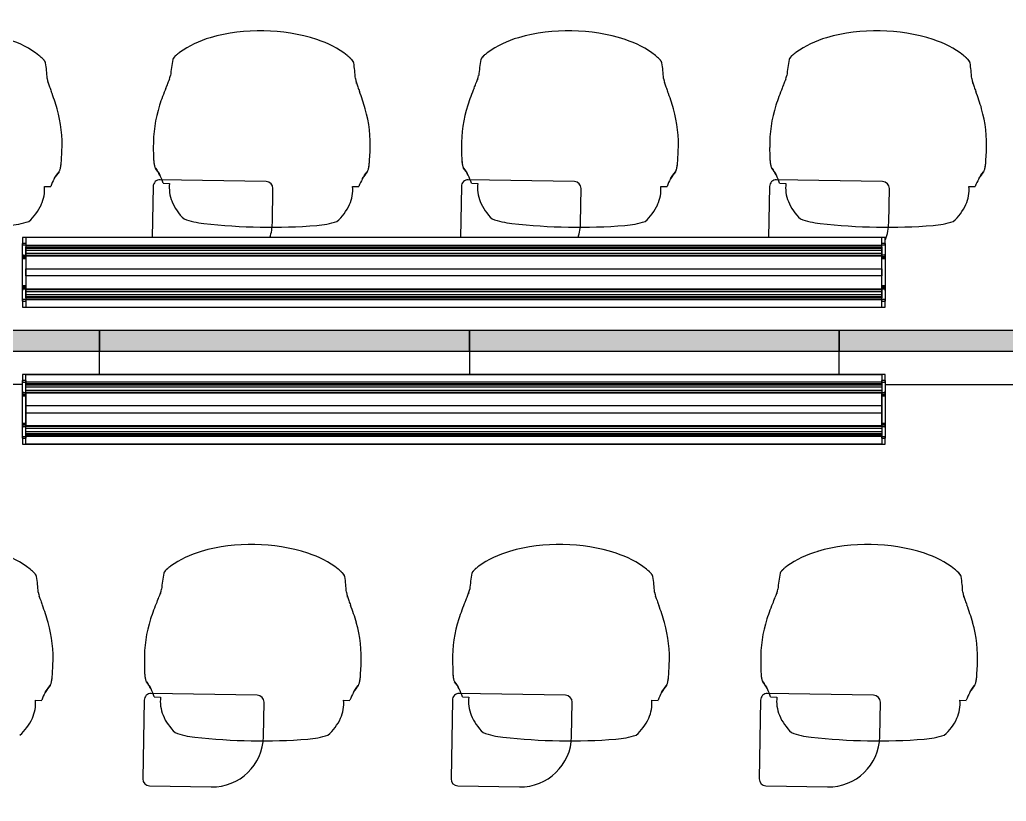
# Model space of a CAD drawing. Header units: inches. Extents: x 318758 to 339823, y 367287 to 384892.
# Drawn here: x 322170 to 325051, y 374316 to 376598 of the extents above; entities that cross this region are included whole.
import ezdxf

# ---------------------------------------------------------------- set-up
doc = ezdxf.new("R2010")
doc.units = ezdxf.units.IN
doc.header["$MEASUREMENT"] = 0
doc.layers.add('A-AREA-BNDY-CLASSROOMS', color=4, linetype='Continuous', lineweight=25)
doc.layers.add('freecads.com', color=7, linetype='Continuous')

msp = doc.modelspace()

# ---------------------------------------------------------------- hatches: boundary and pattern name
at = {"layer": 'freecads.com', "transparency": 33554687}
for points in [[(321319.8, 375630), (322403.2, 375630), (322403.2, 375690), (321319.8, 375690)], [(322403.1, 375630), (323483.1, 375630), (323483.1, 375690), (322403.1, 375690)], [(323483.2, 375630), (324563.2, 375630), (324563.2, 375690), (323483.2, 375690)], [(324563.1, 375630), (325646.5, 375630), (325646.5, 375690), (324563.1, 375690)]]:
    msp.add_hatch(color=256, dxfattribs=at).paths.add_polyline_path(points, flags=0)

# ---------------------------------------------------------------- linework, layer by layer
at = {"layer": 'A-AREA-BNDY-CLASSROOMS', "flags": 128}
for points in [[(319136.8, 379839.7), (327749.5, 379839.7), (327749.5, 375690), (319136.8, 375690)], [(319149.8, 375630.3), (327912.6, 375630.3), (327912.6, 367667.1), (319149.8, 367667.1)]]:
    msp.add_lwpolyline(points, close=True, dxfattribs=at)
at = {"layer": 'freecads.com'}
for p, q in [((322559.9, 376224.5), (322560.4, 376198.9)), ((323459.9, 376224.5), (323460.4, 376198.9)), ((324359.9, 376224.5), (324360.4, 376198.9)), ((322291.5, 376187.9), (322292.9, 376213.4)), ((323191.5, 376187.9), (323192.9, 376213.4)), ((324091.5, 376187.9), (324092.9, 376213.4)), ((324991.5, 376187.9), (324992.9, 376213.4)), ((322889.8, 376125.1), (322579.8, 376130.5)), ((323789.8, 376125.1), (323479.8, 376130.5)), ((324689.8, 376125.1), (324379.8, 376130.5)), ((322241.9, 376110.6), (322260.3, 376110.3)), ((322559.5, 376110.8), (322556.9, 375961.8)), ((322588.8, 376120.2), (322607.3, 376119.9)), ((322907.7, 376004.7), (322909.4, 376104.7)), ((323141.9, 376110.6), (323160.3, 376110.3)), ((323459.5, 376110.8), (323456.9, 375961.8)), ((323488.8, 376120.2), (323507.3, 376119.9)), ((323807.7, 376004.7), (323809.4, 376104.7)), ((324041.9, 376110.6), (324060.3, 376110.3)), ((324359.5, 376110.8), (324356.9, 375961.8)), ((324388.8, 376120.2), (324407.3, 376119.9)), ((324707.7, 376004.7), (324709.4, 376104.7)), ((324941.9, 376110.6), (324960.3, 376110.3)), ((324697.6, 375961.8), (322177.6, 375961.8)), ((322177.6, 375961.8), (322177.6, 375939.5)), ((324687.6, 375961.5), (322187.6, 375961.5)), ((322187.6, 375961.5), (322187.6, 375758.6)), ((324687.6, 375758.6), (324687.6, 375961.5)), ((324697.6, 375939.5), (324697.6, 375961.8)), ((322187.6, 375944.4), (322177.6, 375944.4)), ((322177.6, 375939.5), (322177.6, 375944.4)), ((322177.6, 375944.4), (322177.6, 375942.9)), ((322177.6, 375913.1), (322177.6, 375939.5)), ((322187.6, 375939.5), (322177.6, 375939.5)), ((322187.6, 375942.9), (322187.6, 375944.4)), ((322187.6, 375944.4), (322187.6, 375939.5)), ((322187.6, 375939.5), (322187.6, 375934.8)), ((322187.6, 375939.5), (324687.6, 375939.5)), ((322187.6, 375933), (322187.6, 375934.8)), ((322187.6, 375934.8), (324687.6, 375934.8)), ((322187.6, 375931.1), (322187.6, 375933)), ((322187.6, 375933), (324687.6, 375933)), ((322187.6, 375925.2), (322187.6, 375931.1)), ((322187.6, 375931.1), (324687.6, 375931.1)), ((324697.6, 375944.4), (324687.6, 375944.4)), ((324687.6, 375939.5), (324687.6, 375944.4)), ((324687.6, 375944.4), (324687.6, 375942.9)), ((324687.6, 375934.8), (324687.6, 375939.5)), ((324697.6, 375939.5), (324687.6, 375939.5)), ((324687.6, 375934.8), (324687.6, 375933)), ((324687.6, 375933), (324687.6, 375931.1)), ((324687.6, 375931.1), (324687.6, 375925.2)), ((324697.6, 375942.9), (324697.6, 375944.4)), ((324697.6, 375944.4), (324697.6, 375939.5)), ((324697.6, 375939.5), (324697.6, 375913.2)), ((322177.6, 375909.7), (322177.6, 375913.1)), ((322177.6, 375913.1), (322177.6, 375899.8)), ((322177.6, 375906.6), (322177.6, 375909.7)), ((322187.6, 375909.7), (322177.6, 375909.7)), ((322177.6, 375905.1), (322177.6, 375906.6)), ((322177.6, 375902), (322177.6, 375905.1)), ((322187.6, 375905.1), (322177.6, 375905.1)), ((322187.6, 375902), (322177.6, 375902)), ((322177.6, 375899.8), (322177.6, 375902)), ((322187.6, 375902), (322177.6, 375902)), ((322177.6, 375820.6), (322177.6, 375899.8)), ((322187.6, 375899.8), (322177.6, 375899.8)), ((322187.6, 375915.9), (322187.6, 375925.2)), ((322187.6, 375925.2), (324687.6, 375925.2)), ((322187.6, 375910), (322187.6, 375915.9)), ((322187.6, 375915.9), (324687.6, 375915.9)), ((322187.6, 375908.1), (322187.6, 375910)), ((322187.6, 375910), (324687.6, 375910)), ((322187.6, 375908.2), (322187.6, 375906.6)), ((322187.6, 375908.1), (324687.6, 375908.2)), ((322187.6, 375899.8), (322187.6, 375908.1)), ((322187.6, 375906.6), (322187.6, 375905.1)), ((322187.6, 375905.1), (322187.6, 375902)), ((322187.6, 375902), (322187.6, 375899.8)), ((322187.6, 375899.8), (322187.6, 375820.6)), ((324687.6, 375925.2), (324687.6, 375915.9)), ((324687.6, 375915.9), (324687.6, 375910)), ((324687.6, 375910), (324687.6, 375908.2)), ((324697.6, 375909.8), (324687.6, 375909.8)), ((324687.6, 375908.2), (324687.6, 375899.8)), ((324687.6, 375906.7), (324687.6, 375908.2)), ((324687.6, 375905.1), (324687.6, 375906.7)), ((324687.6, 375902), (324687.6, 375905.1)), ((324697.6, 375905.1), (324687.6, 375905.1)), ((324697.6, 375902), (324687.6, 375902)), ((324687.6, 375899.8), (324687.6, 375902)), ((324697.6, 375902), (324687.6, 375902)), ((324687.6, 375820.6), (324687.6, 375899.8)), ((324697.6, 375899.8), (324687.6, 375899.8)), ((324697.6, 375913.2), (324697.6, 375909.8)), ((324697.6, 375899.8), (324697.6, 375913.2)), ((324697.6, 375909.8), (324697.6, 375906.7)), ((324697.6, 375906.7), (324697.6, 375905.1)), ((324697.6, 375905.1), (324697.6, 375902)), ((324697.6, 375902), (324697.6, 375899.8)), ((324697.6, 375899.8), (324697.6, 375820.6)), ((322187.6, 375850.1), (322187.6, 375870.1)), ((322187.6, 375870.1), (324687.6, 375870.1)), ((324687.6, 375870.1), (324687.6, 375850.1)), ((324687.6, 375850.1), (322187.6, 375850.1)), ((322177.6, 375818.4), (322177.6, 375820.6)), ((322187.6, 375820.6), (322177.6, 375820.6)), ((322177.6, 375820.6), (322177.6, 375807.2)), ((322177.6, 375818.4), (322187.6, 375818.4)), ((322177.6, 375818.1), (322177.6, 375818.4)), ((322187.6, 375818.4), (322177.6, 375818.4)), ((322177.6, 375815.3), (322177.6, 375818.1)), ((322177.6, 375813.7), (322177.6, 375815.3)), ((322187.6, 375815.3), (322177.6, 375815.3)), ((322177.6, 375810.6), (322177.6, 375813.7)), ((322177.6, 375807.2), (322177.6, 375810.6)), ((322187.6, 375810.6), (322177.6, 375810.6)), ((322187.6, 375820.6), (322187.6, 375818.4)), ((322187.6, 375812.2), (322187.6, 375820.6)), ((322187.6, 375818.4), (322187.6, 375818.1)), ((322187.6, 375818.1), (322187.6, 375815.3)), ((322187.6, 375815.3), (322187.6, 375813.7)), ((322187.6, 375813.7), (322187.6, 375812.2)), ((322187.6, 375810.3), (322187.6, 375812.2)), ((322187.6, 375812.2), (324687.6, 375812.2)), ((322187.6, 375810.3), (324687.6, 375810.4)), ((322187.6, 375804.5), (322187.6, 375810.3)), ((324687.6, 375820.6), (324687.6, 375812.2)), ((324687.6, 375818.4), (324687.6, 375820.6)), ((324697.6, 375820.6), (324687.6, 375820.6)), ((324687.6, 375818.4), (324697.6, 375818.4)), ((324687.6, 375818.1), (324687.6, 375818.4)), ((324697.6, 375818.4), (324687.6, 375818.4)), ((324687.6, 375815.3), (324687.6, 375818.1)), ((324687.6, 375813.8), (324687.6, 375815.3)), ((324697.6, 375815.3), (324687.6, 375815.3)), ((324687.6, 375812.2), (324687.6, 375813.8)), ((324687.6, 375812.2), (324687.6, 375810.4)), ((324697.6, 375810.7), (324687.6, 375810.7)), ((324687.6, 375810.4), (324687.6, 375804.5)), ((324697.6, 375820.6), (324697.6, 375818.4)), ((324697.6, 375807.2), (324697.6, 375820.6)), ((324697.6, 375818.4), (324697.6, 375818.1)), ((324697.6, 375818.1), (324697.6, 375815.3)), ((324697.6, 375815.3), (324697.6, 375813.8)), ((324697.6, 375813.8), (324697.6, 375810.7)), ((324697.6, 375810.7), (324697.6, 375807.2)), ((322177.6, 375780.6), (322177.6, 375807.2)), ((322187.6, 375795.2), (322187.6, 375804.5)), ((322187.6, 375804.5), (324687.6, 375804.5)), ((322187.6, 375789.3), (322187.6, 375795.2)), ((322187.6, 375795.2), (324687.6, 375795.2)), ((322187.6, 375787.4), (322187.6, 375789.3)), ((322187.6, 375789.3), (324687.6, 375789.3)), ((322187.6, 375785.6), (322187.6, 375787.4)), ((322187.6, 375787.4), (324687.6, 375787.4)), ((322187.6, 375785.6), (322187.6, 375780.6)), ((322187.6, 375785.6), (324687.6, 375785.6)), ((324687.6, 375804.5), (324687.6, 375795.2)), ((324687.6, 375795.2), (324687.6, 375789.3)), ((324687.6, 375789.3), (324687.6, 375787.4)), ((324687.6, 375787.4), (324687.6, 375785.6)), ((324687.6, 375780.6), (324687.6, 375785.6)), ((324697.6, 375807.2), (324697.6, 375780.6)), ((322177.6, 375776), (322177.6, 375780.6)), ((322187.6, 375780.6), (322177.6, 375780.6)), ((322177.6, 375780.6), (322177.6, 375758.6)), ((322177.6, 375777.5), (322177.6, 375776)), ((322177.6, 375776), (322187.6, 375776)), ((322177.6, 375758.6), (324697.6, 375758.6)), ((322187.6, 375780.9), (324687.6, 375780.9)), ((322187.6, 375780.6), (322187.6, 375776)), ((322187.6, 375776), (322187.6, 375777.5)), ((322187.6, 375758.6), (324687.6, 375758.6)), ((324687.6, 375776), (324687.6, 375780.6)), ((324697.6, 375780.6), (324687.6, 375780.6)), ((324687.6, 375777.5), (324687.6, 375776)), ((324687.6, 375776), (324697.6, 375776)), ((324697.6, 375780.6), (324697.6, 375776)), ((324697.6, 375758.6), (324697.6, 375780.6)), ((324697.6, 375776), (324697.6, 375777.5)), ((322403.2, 375690), (321319.8, 375690)), ((323483.1, 375690), (322403.1, 375690)), ((322403.1, 375690), (322403.1, 375630)), ((322403.2, 375630), (322403.2, 375690)), ((323483.1, 375630), (323483.1, 375690)), ((324563.2, 375690), (323483.2, 375690)), ((323483.2, 375690), (323483.2, 375630)), ((325646.5, 375690), (324563.1, 375690)), ((324563.1, 375690), (324563.1, 375630)), ((324563.2, 375630), (324563.2, 375690)), ((321319.8, 375630), (322403.2, 375630)), ((322403.1, 375630), (323483.1, 375630)), ((322403.2, 375561.4), (322403.2, 375630)), ((323483.2, 375630), (324563.2, 375630)), ((323483.2, 375630), (323483.2, 375561.4)), ((324563.1, 375630), (325646.5, 375630)), ((324563.2, 375561.4), (324563.2, 375630)), ((324697.6, 375561.4), (322177.6, 375561.4)), ((322177.6, 375561.4), (322177.6, 375539.4)), ((322187.6, 375358.5), (322187.6, 375561.4)), ((322187.6, 375561.4), (324687.6, 375561.4)), ((324687.6, 375561.4), (324687.6, 375358.5)), ((324697.6, 375539.4), (324697.6, 375561.4)), ((320229.8, 375533.1), (322177.6, 375533.6)), ((322187.6, 375544.1), (322177.6, 375544.1)), ((322177.6, 375544.1), (322177.6, 375542.5)), ((322177.6, 375539.4), (322177.6, 375544.1)), ((322177.6, 375512.8), (322177.6, 375539.4)), ((322177.6, 375539.4), (322187.6, 375539.4)), ((322187.6, 375544.1), (322187.6, 375539.4)), ((322187.6, 375542.5), (322187.6, 375544.1)), ((322187.6, 375539.4), (322187.6, 375534.5)), ((324687.6, 375539.1), (322187.6, 375539.1)), ((322187.6, 375532.7), (322187.6, 375534.5)), ((324687.6, 375534.5), (322187.6, 375534.5)), ((322187.6, 375530.8), (322187.6, 375532.7)), ((324687.6, 375532.7), (322187.6, 375532.7)), ((322187.6, 375524.9), (322187.6, 375530.8)), ((324687.6, 375530.8), (322187.6, 375530.8)), ((322187.6, 375515.6), (322187.6, 375524.9)), ((324687.6, 375524.9), (322187.6, 375524.9)), ((324697.6, 375544.1), (324687.6, 375544.1)), ((324687.6, 375544.1), (324687.6, 375542.5)), ((324687.6, 375539.4), (324687.6, 375544.1)), ((324687.6, 375534.5), (324687.6, 375539.4)), ((324687.6, 375539.4), (324697.6, 375539.4)), ((324687.6, 375534.5), (324687.6, 375532.7)), ((324687.6, 375532.7), (324687.6, 375530.8)), ((324687.6, 375530.8), (324687.6, 375524.9)), ((324687.6, 375524.9), (324687.6, 375515.6)), ((324697.6, 375544.1), (324697.6, 375539.4)), ((324697.6, 375542.5), (324697.6, 375544.1)), ((324697.6, 375539.4), (324697.6, 375512.8)), ((324697.6, 375532.5), (325647.1, 375533.1)), ((322177.6, 375509.4), (322177.6, 375512.8)), ((322177.6, 375512.8), (322177.6, 375499.5)), ((322177.6, 375506.3), (322177.6, 375509.4)), ((322177.6, 375509.4), (322187.6, 375509.4)), ((322177.6, 375504.7), (322177.6, 375506.3)), ((322177.6, 375502), (322177.6, 375504.7)), ((322177.6, 375504.7), (322187.6, 375504.7)), ((322177.6, 375501.6), (322177.6, 375502)), ((322187.6, 375501.6), (322177.6, 375501.6)), ((322177.6, 375499.5), (322177.6, 375501.6)), ((322177.6, 375501.6), (322187.6, 375501.6)), ((322177.6, 375420.2), (322177.6, 375499.5)), ((322177.6, 375499.5), (322187.6, 375499.5)), ((322187.6, 375509.7), (322187.6, 375515.6)), ((324687.6, 375515.6), (322187.6, 375515.6)), ((322187.6, 375507.8), (322187.6, 375509.7)), ((324687.6, 375509.7), (322187.6, 375509.7)), ((322187.6, 375507.8), (322187.6, 375506.3)), ((322187.6, 375499.5), (322187.6, 375507.8)), ((324687.6, 375507.8), (322187.6, 375507.8)), ((322187.6, 375506.3), (322187.6, 375504.7)), ((322187.6, 375504.7), (322187.6, 375502)), ((322187.6, 375502), (322187.6, 375501.6)), ((322187.6, 375501.6), (322187.6, 375499.5)), ((322187.6, 375499.5), (322187.6, 375420.2)), ((324687.6, 375515.6), (324687.6, 375509.7)), ((324687.6, 375509.7), (324687.6, 375507.8)), ((324687.6, 375509.4), (324697.6, 375509.4)), ((324687.6, 375507.8), (324687.6, 375499.5)), ((324687.6, 375506.3), (324687.6, 375507.8)), ((324687.6, 375504.7), (324687.6, 375506.3)), ((324687.6, 375502), (324687.6, 375504.7)), ((324687.6, 375504.7), (324697.6, 375504.7)), ((324687.6, 375501.6), (324687.6, 375502)), ((324697.6, 375501.6), (324687.6, 375501.6)), ((324687.6, 375499.5), (324687.6, 375501.6)), ((324687.6, 375501.6), (324697.6, 375501.6)), ((324687.6, 375420.2), (324687.6, 375499.5)), ((324687.6, 375499.5), (324697.6, 375499.5)), ((324697.6, 375512.8), (324697.6, 375509.4)), ((324697.6, 375499.5), (324697.6, 375512.8)), ((324697.6, 375509.4), (324697.6, 375506.3)), ((324697.6, 375506.3), (324697.6, 375504.7)), ((324697.6, 375504.7), (324697.6, 375502)), ((324697.6, 375502), (324697.6, 375501.6)), ((324697.6, 375501.6), (324697.6, 375499.5)), ((324697.6, 375499.5), (324697.6, 375420.2)), ((322187.6, 375470), (322187.6, 375450)), ((324687.6, 375470), (322187.6, 375470)), ((324687.6, 375450), (324687.6, 375470)), ((322187.6, 375450), (324687.6, 375450)), ((322177.6, 375418), (322177.6, 375420.2)), ((322177.6, 375420.2), (322187.6, 375420.2)), ((322177.6, 375420.2), (322177.6, 375406.9)), ((322177.6, 375418), (322187.6, 375418)), ((322177.6, 375414.9), (322177.6, 375418)), ((322177.6, 375418), (322187.6, 375418)), ((322177.6, 375413.4), (322177.6, 375414.9)), ((322177.6, 375414.9), (322187.6, 375414.9)), ((322177.6, 375410.3), (322177.6, 375413.4)), ((322177.6, 375406.9), (322177.6, 375410.3)), ((322177.6, 375410.3), (322187.6, 375410.3)), ((322177.6, 375380.6), (322177.6, 375406.9)), ((322187.6, 375420.2), (322187.6, 375418)), ((322187.6, 375411.9), (322187.6, 375420.2)), ((322187.6, 375418), (322187.6, 375414.9)), ((322187.6, 375414.9), (322187.6, 375413.4)), ((322187.6, 375413.4), (322187.6, 375411.8)), ((322187.6, 375410), (322187.6, 375411.9)), ((324687.6, 375411.9), (322187.6, 375411.9)), ((322187.6, 375404.1), (322187.6, 375410)), ((324687.6, 375410), (322187.6, 375410)), ((324687.6, 375420.2), (324687.6, 375411.9)), ((324687.6, 375418), (324687.6, 375420.2)), ((324687.6, 375420.2), (324697.6, 375420.2)), ((324687.6, 375418), (324697.6, 375418)), ((324687.6, 375414.9), (324687.6, 375418)), ((324687.6, 375418), (324697.6, 375418)), ((324687.6, 375413.4), (324687.6, 375414.9)), ((324687.6, 375414.9), (324697.6, 375414.9)), ((324687.6, 375411.8), (324687.6, 375413.4)), ((324687.6, 375411.9), (324687.6, 375410)), ((324687.6, 375410.3), (324697.6, 375410.3)), ((324687.6, 375410), (324687.6, 375404.1)), ((324697.6, 375420.2), (324697.6, 375418)), ((324697.6, 375406.9), (324697.6, 375420.2)), ((324697.6, 375418), (324697.6, 375414.9)), ((324697.6, 375414.9), (324697.6, 375413.4)), ((324697.6, 375413.4), (324697.6, 375410.3)), ((324697.6, 375410.3), (324697.6, 375406.9)), ((324697.6, 375406.9), (324697.6, 375380.6)), ((322177.6, 375375.6), (322177.6, 375380.6)), ((322177.6, 375380.6), (322187.6, 375380.6)), ((322177.6, 375380.6), (322177.6, 375358.3)), ((322187.6, 375394.8), (322187.6, 375404.1)), ((324687.6, 375404.1), (322187.6, 375404.1)), ((322187.6, 375388.9), (322187.6, 375394.8)), ((324687.6, 375394.8), (322187.6, 375394.8)), ((322187.6, 375387), (322187.6, 375388.9)), ((324687.6, 375388.9), (322187.6, 375388.9)), ((322187.6, 375385.2), (322187.6, 375387)), ((324687.6, 375387), (322187.6, 375387)), ((322187.6, 375385.2), (322187.6, 375380.6)), ((324687.6, 375385.2), (322187.6, 375385.2)), ((322187.6, 375380.6), (322187.6, 375375.6)), ((324687.6, 375380.6), (322187.6, 375380.6)), ((324687.6, 375404.1), (324687.6, 375394.8)), ((324687.6, 375394.8), (324687.6, 375388.9)), ((324687.6, 375388.9), (324687.6, 375387)), ((324687.6, 375387), (324687.6, 375385.2)), ((324687.6, 375380.6), (324687.6, 375385.2)), ((324687.6, 375375.6), (324687.6, 375380.6)), ((324687.6, 375380.6), (324697.6, 375380.6)), ((324697.6, 375380.6), (324697.6, 375375.6)), ((324697.6, 375358.3), (324697.6, 375380.6)), ((322177.6, 375377.2), (322177.6, 375375.6)), ((322177.6, 375375.6), (322187.6, 375375.6)), ((322177.6, 375358.3), (324697.6, 375358.3)), ((322187.6, 375375.6), (322187.6, 375377.2)), ((324687.6, 375358.5), (322187.6, 375358.5)), ((324687.6, 375377.2), (324687.6, 375375.6)), ((324687.6, 375375.6), (324697.6, 375375.6)), ((324697.6, 375375.6), (324697.6, 375377.2)), ((322533.7, 374724.7), (322534.2, 374699.2)), ((323433.7, 374724.7), (323434.2, 374699.2)), ((324333.7, 374724.7), (324334.2, 374699.2)), ((322265.4, 374688.2), (322266.7, 374713.7)), ((323165.4, 374688.2), (323166.7, 374713.7)), ((324065.4, 374688.2), (324066.7, 374713.7)), ((324965.4, 374688.2), (324966.7, 374713.7)), ((322863.6, 374625.3), (322553.6, 374630.8)), ((323763.6, 374625.3), (323453.6, 374630.8)), ((324663.6, 374625.3), (324353.6, 374630.8)), ((322215.7, 374610.9), (322234.2, 374610.5)), ((322533.3, 374611.1), (322529.3, 374381.1)), ((322562.7, 374620.5), (322581.1, 374620.2)), ((322881.5, 374505), (322883.2, 374605)), ((323115.7, 374610.9), (323134.2, 374610.5)), ((323433.3, 374611.1), (323429.3, 374381.1)), ((323462.7, 374620.5), (323481.1, 374620.2)), ((323781.5, 374505), (323783.2, 374605)), ((324015.7, 374610.9), (324034.2, 374610.5)), ((324333.3, 374611.1), (324329.3, 374381.1)), ((324362.7, 374620.5), (324381.1, 374620.2)), ((324681.5, 374505), (324683.2, 374605)), ((324915.7, 374610.9), (324934.2, 374610.5)), ((322548.9, 374360.8), (322728.9, 374357.7)), ((323448.9, 374360.8), (323628.9, 374357.7)), ((324348.9, 374360.8), (324528.9, 374357.7))]:
    msp.add_line(p, q, dxfattribs=at)
for centre, radius, start, end in [((322873, 376024.4), 541, 72.2619, 105.7381), ((323773, 376024.4), 541, 72.2619, 105.7381), ((324673, 376024.4), 541, 72.2619, 105.7381), ((322052.3, 376269.8), 283, 52.1178, 72.4093), ((322802.3, 376272.5), 283, 105.5907, 125.8822), ((322952.3, 376269.8), 283, 52.1178, 72.4093), ((323702.3, 376272.5), 283, 105.5907, 125.8822), ((323852.3, 376269.8), 283, 52.1178, 72.4093), ((324602.3, 376272.5), 283, 105.5907, 125.8822), ((324752.3, 376269.8), 283, 52.1178, 72.4093), ((322739.2, 376360.8), 174.5, 126.0906, 129.8736), ((323639.2, 376360.8), 174.5, 126.0906, 129.8736), ((324539.2, 376360.8), 174.5, 126.0906, 129.8736), ((322118.4, 376355.9), 174.5, 48.1264, 51.9094), ((322211.5, 376457.4), 36.8, 23.2892, 50.5582), ((323095.1, 376391.4), 486.9, 169.3793, 174.8316), ((322649.8, 376465.4), 36.8, 127.4418, 154.7108), ((323018.4, 376355.9), 174.5, 48.1264, 51.9094), ((323111.5, 376457.4), 36.8, 23.2892, 50.5582), ((323995.1, 376391.4), 486.9, 169.3793, 174.8316), ((323549.8, 376465.4), 36.8, 127.4418, 154.7108), ((323918.4, 376355.9), 174.5, 48.1264, 51.9094), ((324011.5, 376457.4), 36.8, 23.2892, 50.5582), ((324895.1, 376391.4), 486.9, 169.3793, 174.8316), ((324449.8, 376465.4), 36.8, 127.4418, 154.7108), ((324818.4, 376355.9), 174.5, 48.1264, 51.9094), ((324911.5, 376457.4), 36.8, 23.2892, 50.5582), ((321763.9, 376399), 486.9, 3.1683, 8.6207), ((322663.9, 376399), 486.9, 3.1683, 8.6207), ((323563.9, 376399), 486.9, 3.1683, 8.6207), ((324463.9, 376399), 486.9, 3.1683, 8.6207), ((322364.2, 376445.7), 115.8, 189.8687, 202.4096), ((322496.7, 376459.1), 115.8, 335.5912, 348.129), ((323264.2, 376445.7), 115.8, 189.8687, 202.4096), ((323396.7, 376459.1), 115.8, 335.5912, 348.129), ((324164.2, 376445.7), 115.8, 189.8687, 202.4096), ((324296.7, 376459.1), 115.8, 335.5912, 348.129), ((325064.2, 376445.7), 115.8, 189.8687, 202.4096), ((322599, 376518.9), 361.4, 198.9363, 201.172), ((321714.9, 376176.8), 586.5, 15.8942, 21.145), ((323136.2, 376167.7), 586.5, 156.8555, 162.1062), ((322264.7, 376540.4), 361.4, 336.828, 339.0636), ((323499, 376518.9), 361.4, 198.9363, 201.172), ((322614.9, 376176.8), 586.5, 15.8942, 21.145), ((324036.2, 376167.7), 586.5, 156.8555, 162.1062), ((323164.7, 376540.4), 361.4, 336.828, 339.0636), ((324399, 376518.9), 361.4, 198.9363, 201.172), ((323514.9, 376176.8), 586.5, 15.8942, 21.145), ((324936.2, 376167.7), 586.5, 156.8555, 162.1062), ((324064.7, 376540.4), 361.4, 336.828, 339.0636), ((325299, 376518.9), 361.4, 198.9363, 201.172), ((324414.9, 376176.8), 586.5, 15.8942, 21.145), ((321915.7, 376233.9), 377.7, 356.8916, 15.8975), ((322937.6, 376231.8), 377.7, 162.1025, 181.1084), ((322815.7, 376233.9), 377.7, 356.8916, 15.8975), ((323837.6, 376231.8), 377.7, 162.1025, 181.1084), ((323715.7, 376233.9), 377.7, 356.8916, 15.8975), ((324737.6, 376231.8), 377.7, 162.1025, 181.1084), ((324615.7, 376233.9), 377.7, 356.8916, 15.8975), ((322457.1, 376080.5), 137.6, 16.7695, 37.7281), ((323357.1, 376080.5), 137.6, 16.7695, 37.7281), ((324257.1, 376080.5), 137.6, 16.7695, 37.7281), ((322390.6, 376066), 137.6, 140.2719, 161.2305), ((322579.5, 376110.5), 20, 89, 179), ((323290.6, 376066), 137.6, 140.2719, 161.2305), ((323479.5, 376110.5), 20, 89, 179), ((324190.6, 376066), 137.6, 140.2719, 161.2305), ((324379.5, 376110.5), 20, 89, 179), ((325090.6, 376066), 137.6, 140.2719, 161.2305), ((322137.9, 376101.3), 104.4, 335.4075, 5.0968), ((322710.9, 376107), 104.4, 172.9032, 202.5925), ((322889.4, 376105.1), 20, 359, 89), ((323037.9, 376101.3), 104.4, 335.4075, 5.0968), ((323610.9, 376107), 104.4, 172.9032, 202.5925), ((323789.4, 376105.1), 20, 359, 89), ((323937.9, 376101.3), 104.4, 335.4075, 5.0968), ((324510.9, 376107), 104.4, 172.9032, 202.5925), ((324689.4, 376105.1), 20, 359, 89), ((324837.9, 376101.3), 104.4, 335.4075, 5.0968), ((322099.8, 376118.8), 146.4, 311.0966, 335.4075), ((322749.6, 376123.1), 146.4, 202.5925, 226.9034), ((322999.8, 376118.8), 146.4, 311.0966, 335.4075), ((323649.6, 376123.1), 146.4, 202.5925, 226.9034), ((323899.8, 376118.8), 146.4, 311.0966, 335.4075), ((324549.6, 376123.1), 146.4, 202.5925, 226.9034), ((324799.8, 376118.8), 146.4, 311.0966, 335.4075), ((322734.3, 376246.6), 245.4, 249.8057, 263.655), ((323634.3, 376246.6), 245.4, 249.8057, 263.655), ((324534.3, 376246.6), 245.4, 249.8057, 263.655), ((322117.9, 376250.6), 254.5, 274.345, 287.8748), ((322903, 377763.1), 1771.3, 263.655, 274.345), ((322757.7, 376007.4), 150, 342.2241, 359), ((323017.9, 376250.6), 254.5, 274.345, 287.8748), ((323803, 377763.1), 1771.3, 263.655, 274.345), ((323657.7, 376007.4), 150, 342.2258, 359), ((323917.9, 376250.6), 254.5, 274.345, 287.8748), ((324703, 377763.1), 1771.3, 263.655, 274.345), ((324557.7, 376007.4), 150, 339.9147, 359), ((324817.9, 376250.6), 254.5, 274.345, 287.8748), ((322846.8, 374524.7), 541, 72.2619, 105.7381), ((323746.8, 374524.7), 541, 72.2619, 105.7381), ((324646.8, 374524.7), 541, 72.2619, 105.7381), ((322026.1, 374770.1), 283, 52.1178, 72.4093), ((322776.2, 374772.7), 283, 105.5907, 125.8822), ((322926.1, 374770.1), 283, 52.1178, 72.4093), ((323676.2, 374772.7), 283, 105.5907, 125.8822), ((323826.1, 374770.1), 283, 52.1178, 72.4093), ((324576.2, 374772.7), 283, 105.5907, 125.8822), ((324726.1, 374770.1), 283, 52.1178, 72.4093), ((322092.3, 374856.2), 174.5, 48.1264, 51.9094), ((322185.3, 374957.7), 36.8, 23.2892, 50.5582), ((323068.9, 374891.7), 486.9, 169.3793, 174.8316), ((322623.6, 374965.7), 36.8, 127.4418, 154.7108), ((322713, 374861.1), 174.5, 126.0906, 129.8736), ((322992.3, 374856.2), 174.5, 48.1264, 51.9094), ((323085.3, 374957.7), 36.8, 23.2892, 50.5582), ((323968.9, 374891.7), 486.9, 169.3793, 174.8316), ((323523.6, 374965.7), 36.8, 127.4418, 154.7108), ((323613, 374861.1), 174.5, 126.0906, 129.8736), ((323892.3, 374856.2), 174.5, 48.1264, 51.9094), ((323985.3, 374957.7), 36.8, 23.2892, 50.5582), ((324868.9, 374891.7), 486.9, 169.3793, 174.8316), ((324423.6, 374965.7), 36.8, 127.4418, 154.7108), ((324513, 374861.1), 174.5, 126.0906, 129.8736), ((324792.3, 374856.2), 174.5, 48.1264, 51.9094), ((324885.3, 374957.7), 36.8, 23.2892, 50.5582), ((321737.7, 374899.2), 486.9, 3.1683, 8.6207), ((322637.7, 374899.2), 486.9, 3.1683, 8.6207), ((323537.7, 374899.2), 486.9, 3.1683, 8.6207), ((324437.7, 374899.2), 486.9, 3.1683, 8.6207), ((322338, 374946), 115.8, 189.8687, 202.4096), ((322470.6, 374959.4), 115.8, 335.5912, 348.129), ((323238, 374946), 115.8, 189.8687, 202.4096), ((323370.6, 374959.4), 115.8, 335.5912, 348.129), ((324138, 374946), 115.8, 189.8687, 202.4096), ((324270.6, 374959.4), 115.8, 335.5912, 348.129), ((325038, 374946), 115.8, 189.8687, 202.4096), ((322572.8, 375019.1), 361.4, 198.9363, 201.172), ((321688.8, 374677), 586.5, 15.8942, 21.145), ((323110.1, 374667.9), 586.5, 156.8555, 162.1062), ((322238.5, 375040.7), 361.4, 336.828, 339.0636), ((323472.8, 375019.1), 361.4, 198.9363, 201.172), ((322588.8, 374677), 586.5, 15.8942, 21.145), ((324010.1, 374667.9), 586.5, 156.8555, 162.1062), ((323138.5, 375040.7), 361.4, 336.828, 339.0636), ((324372.8, 375019.1), 361.4, 198.9363, 201.172), ((323488.8, 374677), 586.5, 15.8942, 21.145), ((324910.1, 374667.9), 586.5, 156.8555, 162.1062), ((324038.5, 375040.7), 361.4, 336.828, 339.0636), ((325272.8, 375019.1), 361.4, 198.9363, 201.172), ((324388.8, 374677), 586.5, 15.8942, 21.145), ((321889.5, 374734.2), 377.7, 356.8916, 15.8975), ((322911.4, 374732), 377.7, 162.1025, 181.1084), ((322789.5, 374734.2), 377.7, 356.8916, 15.8975), ((323811.4, 374732), 377.7, 162.1025, 181.1084), ((323689.5, 374734.2), 377.7, 356.8916, 15.8975), ((324711.4, 374732), 377.7, 162.1025, 181.1084), ((324589.5, 374734.2), 377.7, 356.8916, 15.8975), ((322430.9, 374580.8), 137.6, 16.7695, 37.7281), ((323330.9, 374580.8), 137.6, 16.7695, 37.7281), ((324230.9, 374580.8), 137.6, 16.7695, 37.7281), ((322364.4, 374566.3), 137.6, 140.2719, 161.2305), ((322553.3, 374610.8), 20, 89, 179), ((323264.4, 374566.3), 137.6, 140.2719, 161.2305), ((323453.3, 374610.8), 20, 89, 179), ((324164.4, 374566.3), 137.6, 140.2719, 161.2305), ((324353.3, 374610.8), 20, 89, 179), ((325064.4, 374566.3), 137.6, 140.2719, 161.2305), ((322111.7, 374601.6), 104.4, 335.4075, 5.0968), ((322684.7, 374607.3), 104.4, 172.9032, 202.5925), ((322863.2, 374605.3), 20, 359, 89), ((323011.7, 374601.6), 104.4, 335.4075, 5.0968), ((323584.7, 374607.3), 104.4, 172.9032, 202.5925), ((323763.2, 374605.3), 20, 359, 89), ((323911.7, 374601.6), 104.4, 335.4075, 5.0968), ((324484.7, 374607.3), 104.4, 172.9032, 202.5925), ((324663.2, 374605.3), 20, 359, 89), ((324811.7, 374601.6), 104.4, 335.4075, 5.0968), ((322073.6, 374619), 146.4, 311.0966, 335.4075), ((322723.4, 374623.4), 146.4, 202.5925, 226.9034), ((322973.6, 374619), 146.4, 311.0966, 335.4075), ((323623.4, 374623.4), 146.4, 202.5925, 226.9034), ((323873.6, 374619), 146.4, 311.0966, 335.4075), ((324523.4, 374623.4), 146.4, 202.5925, 226.9034), ((324773.6, 374619), 146.4, 311.0966, 335.4075), ((322708.1, 374746.8), 245.4, 249.8057, 263.655), ((323608.1, 374746.8), 245.4, 249.8057, 263.655), ((324508.1, 374746.8), 245.4, 249.8057, 263.655), ((322876.8, 376263.4), 1771.3, 263.655, 274.345), ((322731.5, 374507.6), 150, 269, 359), ((322991.7, 374750.9), 254.5, 274.345, 287.8748), ((323776.8, 376263.4), 1771.3, 263.655, 274.345), ((323631.5, 374507.6), 150, 269, 359), ((323891.7, 374750.9), 254.5, 274.345, 287.8748), ((324676.8, 376263.4), 1771.3, 263.655, 274.345), ((324531.5, 374507.6), 150, 269, 359), ((324791.7, 374750.9), 254.5, 274.345, 287.8748), ((322549.3, 374380.8), 20, 179, 269), ((323449.3, 374380.8), 20, 179, 269), ((324349.3, 374380.8), 20, 179, 269)]:
    msp.add_arc(centre, radius, start, end, dxfattribs=at)
for points in [[(322244.8, 376473.2), (322244.6, 376473.9), (322243.9, 376475.3), (322242.3, 376477.7), (322240.4, 376480.1), (322238.2, 376482.5), (322235.9, 376484.9), (322234.3, 376486.4), (322233.4, 376487.2)], [(322628.9, 376496), (322628, 376495.3), (322626.3, 376493.8), (322623.9, 376491.5), (322621.6, 376489.2), (322619.7, 376486.8), (322618, 376484.5), (322617.3, 376483.1), (322617, 376482.5)], [(323144.8, 376473.2), (323144.6, 376473.9), (323143.9, 376475.3), (323142.3, 376477.7), (323140.4, 376480.1), (323138.2, 376482.5), (323135.9, 376484.9), (323134.3, 376486.4), (323133.4, 376487.2)], [(323528.9, 376496), (323528, 376495.3), (323526.3, 376493.8), (323523.9, 376491.5), (323521.6, 376489.2), (323519.7, 376486.8), (323518, 376484.5), (323517.3, 376483.1), (323517, 376482.5)], [(324044.8, 376473.2), (324044.6, 376473.9), (324043.9, 376475.3), (324042.3, 376477.7), (324040.4, 376480.1), (324038.2, 376482.5), (324035.9, 376484.9), (324034.3, 376486.4), (324033.4, 376487.2)], [(324428.9, 376496), (324428, 376495.3), (324426.3, 376493.8), (324423.9, 376491.5), (324421.6, 376489.2), (324419.7, 376486.8), (324418, 376484.5), (324417.3, 376483.1), (324417, 376482.5)], [(324944.8, 376473.2), (324944.6, 376473.9), (324943.9, 376475.3), (324942.3, 376477.7), (324940.4, 376480.1), (324938.2, 376482.5), (324935.9, 376484.9), (324934.3, 376486.4), (324933.4, 376487.2)], [(322607.1, 376423.9), (322606.8, 376423), (322606.5, 376422.1), (322606.1, 376421.2)], [(323507.1, 376423.9), (323506.8, 376423), (323506.5, 376422.1), (323506.1, 376421.2)], [(324407.1, 376423.9), (324406.8, 376423), (324406.5, 376422.1), (324406.1, 376421.2)], [(322253.5, 376411.7), (322253.3, 376412.6), (322253, 376413.5), (322252.7, 376414.4)], [(323153.5, 376411.7), (323153.3, 376412.6), (323153, 376413.5), (323152.7, 376414.4)], [(324053.5, 376411.7), (324053.3, 376412.6), (324053, 376413.5), (324052.7, 376414.4)], [(324953.5, 376411.7), (324953.3, 376412.6), (324953, 376413.5), (324952.7, 376414.4)], [(322284.8, 376153.9), (322285.2, 376154.5), (322286.1, 376155.9), (322287.3, 376159.2), (322288.5, 376163.4), (322289.5, 376168.4), (322290.1, 376172.3), (322290.3, 376174.3)], [(322565.9, 376164.7), (322571.3, 376157.5), (322575.9, 376150.2), (322579.7, 376143)], [(323184.8, 376153.9), (323185.2, 376154.5), (323186.1, 376155.9), (323187.3, 376159.2), (323188.5, 376163.4), (323189.5, 376168.4), (323190.1, 376172.3), (323190.3, 376174.3)], [(323465.9, 376164.7), (323471.3, 376157.5), (323475.9, 376150.2), (323479.7, 376143)], [(324084.8, 376153.9), (324085.2, 376154.5), (324086.1, 376155.9), (324087.3, 376159.2), (324088.5, 376163.4), (324089.5, 376168.4), (324090.1, 376172.3), (324090.3, 376174.3)], [(324365.9, 376164.7), (324371.3, 376157.5), (324375.9, 376150.2), (324379.7, 376143)], [(324984.8, 376153.9), (324985.2, 376154.5), (324986.1, 376155.9), (324987.3, 376159.2), (324988.5, 376163.4), (324989.5, 376168.4), (324990.1, 376172.3), (324990.3, 376174.3)], [(322270.3, 376132.7), (322274.3, 376139.8), (322279.1, 376146.9), (322284.8, 376153.9)], [(323170.3, 376132.7), (323174.3, 376139.8), (323179.1, 376146.9), (323184.8, 376153.9)], [(324070.3, 376132.7), (324074.3, 376139.8), (324079.1, 376146.9), (324084.8, 376153.9)], [(324970.3, 376132.7), (324974.3, 376139.8), (324979.1, 376146.9), (324984.8, 376153.9)], [(322218.7, 374973.5), (322218.4, 374974.2), (322217.7, 374975.6), (322216.1, 374978), (322214.3, 374980.4), (322212.1, 374982.8), (322209.8, 374985.2), (322208.1, 374986.7), (322207.2, 374987.4)], [(322602.7, 374996.2), (322601.9, 374995.5), (322600.1, 374994.1), (322597.7, 374991.8), (322595.5, 374989.5), (322593.5, 374987.1), (322591.8, 374984.8), (322591.1, 374983.4), (322590.8, 374982.7)], [(323118.7, 374973.5), (323118.4, 374974.2), (323117.7, 374975.6), (323116.1, 374978), (323114.3, 374980.4), (323112.1, 374982.8), (323109.8, 374985.2), (323108.1, 374986.7), (323107.2, 374987.4)], [(323502.7, 374996.2), (323501.9, 374995.5), (323500.1, 374994.1), (323497.7, 374991.8), (323495.5, 374989.5), (323493.5, 374987.1), (323491.8, 374984.8), (323491.1, 374983.4), (323490.8, 374982.7)], [(324018.7, 374973.5), (324018.4, 374974.2), (324017.7, 374975.6), (324016.1, 374978), (324014.3, 374980.4), (324012.1, 374982.8), (324009.8, 374985.2), (324008.1, 374986.7), (324007.2, 374987.4)], [(324402.7, 374996.2), (324401.9, 374995.5), (324400.1, 374994.1), (324397.7, 374991.8), (324395.5, 374989.5), (324393.5, 374987.1), (324391.8, 374984.8), (324391.1, 374983.4), (324390.8, 374982.7)], [(324918.7, 374973.5), (324918.4, 374974.2), (324917.7, 374975.6), (324916.1, 374978), (324914.3, 374980.4), (324912.1, 374982.8), (324909.8, 374985.2), (324908.1, 374986.7), (324907.2, 374987.4)], [(322580.9, 374924.2), (322580.6, 374923.3), (322580.3, 374922.4), (322580, 374921.5)], [(323480.9, 374924.2), (323480.6, 374923.3), (323480.3, 374922.4), (323480, 374921.5)], [(324380.9, 374924.2), (324380.6, 374923.3), (324380.3, 374922.4), (324380, 374921.5)], [(322227.4, 374911.9), (322227.1, 374912.9), (322226.8, 374913.8), (322226.5, 374914.6)], [(323127.4, 374911.9), (323127.1, 374912.9), (323126.8, 374913.8), (323126.5, 374914.6)], [(324027.4, 374911.9), (324027.1, 374912.9), (324026.8, 374913.8), (324026.5, 374914.6)], [(324927.4, 374911.9), (324927.1, 374912.9), (324926.8, 374913.8), (324926.5, 374914.6)], [(322258.6, 374654.2), (322259.1, 374654.7), (322259.9, 374656.2), (322261.2, 374659.4), (322262.3, 374663.7), (322263.3, 374668.7), (322263.9, 374672.6), (322264.2, 374674.6)], [(322539.7, 374665), (322545.2, 374657.8), (322549.7, 374650.5), (322553.5, 374643.3)], [(323158.6, 374654.2), (323159.1, 374654.7), (323159.9, 374656.2), (323161.2, 374659.4), (323162.3, 374663.7), (323163.3, 374668.7), (323163.9, 374672.6), (323164.2, 374674.6)], [(323439.7, 374665), (323445.2, 374657.8), (323449.7, 374650.5), (323453.5, 374643.3)], [(324058.6, 374654.2), (324059.1, 374654.7), (324059.9, 374656.2), (324061.2, 374659.4), (324062.3, 374663.7), (324063.3, 374668.7), (324063.9, 374672.6), (324064.2, 374674.6)], [(324339.7, 374665), (324345.2, 374657.8), (324349.7, 374650.5), (324353.5, 374643.3)], [(324958.6, 374654.2), (324959.1, 374654.7), (324959.9, 374656.2), (324961.2, 374659.4), (324962.3, 374663.7), (324963.3, 374668.7), (324963.9, 374672.6), (324964.2, 374674.6)], [(322244.1, 374633), (322248.1, 374640.1), (322253, 374647.2), (322258.6, 374654.2)], [(323144.1, 374633), (323148.1, 374640.1), (323153, 374647.2), (323158.6, 374654.2)], [(324044.1, 374633), (324048.1, 374640.1), (324053, 374647.2), (324058.6, 374654.2)], [(324944.1, 374633), (324948.1, 374640.1), (324953, 374647.2), (324958.6, 374654.2)]]:
    msp.add_open_spline(points, degree=3, dxfattribs=at)
for points, knots in [([(322284.8, 376153.9), (322285.2, 376154.5), (322286.1, 376156), (322287.4, 376159.3), (322288.5, 376163.6), (322289.9, 376170.5), (322291, 376178.8), (322291.4, 376185.6), (322291.5, 376187.9)], [0, 0, 0, 0, 0.142857, 0.285714, 0.428571, 0.571429, 0.857143, 1, 1, 1, 1]), ([(322560.4, 376198.9), (322560.4, 376196.6), (322560.6, 376192.1), (322561.2, 376183.5), (322562.2, 376176), (322563.5, 376170.2), (322564.7, 376166.8), (322565.5, 376165.3), (322565.9, 376164.7)], [0, 0, 0, 0, 0.142857, 0.285714, 0.571429, 0.714286, 0.857143, 1, 1, 1, 1]), ([(322561.1, 376185.3), (322561.5, 376181.2), (322562.2, 376175.7), (322563.6, 376170.1), (322564.7, 376166.8), (322565.5, 376165.3), (322565.9, 376164.7)], [0.2857143, 0.2857143, 0.2857143, 0.2857143, 0.5714286, 0.7142857, 0.8571429, 1, 1, 1, 1]), ([(323184.8, 376153.9), (323185.2, 376154.5), (323186.1, 376156), (323187.4, 376159.3), (323188.5, 376163.6), (323189.9, 376170.5), (323191, 376178.8), (323191.4, 376185.6), (323191.5, 376187.9)], [0, 0, 0, 0, 0.142857, 0.285714, 0.428571, 0.571429, 0.857143, 1, 1, 1, 1]), ([(323460.4, 376198.9), (323460.4, 376196.6), (323460.6, 376192.1), (323461.2, 376183.5), (323462.2, 376176), (323463.5, 376170.2), (323464.7, 376166.8), (323465.5, 376165.3), (323465.9, 376164.7)], [0, 0, 0, 0, 0.142857, 0.285714, 0.571429, 0.714286, 0.857143, 1, 1, 1, 1]), ([(323461.1, 376185.3), (323461.5, 376181.2), (323462.2, 376175.7), (323463.6, 376170.1), (323464.7, 376166.8), (323465.5, 376165.3), (323465.9, 376164.7)], [0.2857143, 0.2857143, 0.2857143, 0.2857143, 0.5714286, 0.7142857, 0.8571429, 1, 1, 1, 1]), ([(324084.8, 376153.9), (324085.2, 376154.5), (324086.1, 376156), (324087.4, 376159.3), (324088.5, 376163.6), (324089.9, 376170.5), (324091, 376178.8), (324091.4, 376185.6), (324091.5, 376187.9)], [0, 0, 0, 0, 0.142857, 0.285714, 0.428571, 0.571429, 0.857143, 1, 1, 1, 1]), ([(324360.4, 376198.9), (324360.4, 376196.6), (324360.6, 376192.1), (324361.2, 376183.5), (324362.2, 376176), (324363.5, 376170.2), (324364.7, 376166.8), (324365.5, 376165.3), (324365.9, 376164.7)], [0, 0, 0, 0, 0.142857, 0.285714, 0.571429, 0.714286, 0.857143, 1, 1, 1, 1]), ([(324361.1, 376185.3), (324361.5, 376181.2), (324362.2, 376175.7), (324363.6, 376170.1), (324364.7, 376166.8), (324365.5, 376165.3), (324365.9, 376164.7)], [0.2857143, 0.2857143, 0.2857143, 0.2857143, 0.5714286, 0.7142857, 0.8571429, 1, 1, 1, 1]), ([(324984.8, 376153.9), (324985.2, 376154.5), (324986.1, 376156), (324987.4, 376159.3), (324988.5, 376163.6), (324989.9, 376170.5), (324991, 376178.8), (324991.4, 376185.6), (324991.5, 376187.9)], [0, 0, 0, 0, 0.142857, 0.285714, 0.428571, 0.571429, 0.857143, 1, 1, 1, 1]), ([(322258.6, 374654.2), (322259.1, 374654.8), (322259.9, 374656.2), (322261.2, 374659.6), (322262.4, 374663.9), (322263.7, 374670.8), (322264.8, 374679.1), (322265.2, 374685.9), (322265.4, 374688.2)], [0, 0, 0, 0, 0.142857, 0.285714, 0.428571, 0.571429, 0.857143, 1, 1, 1, 1]), ([(322534.2, 374699.2), (322534.2, 374696.9), (322534.4, 374692.4), (322535, 374683.8), (322536, 374676.2), (322537.3, 374670.4), (322538.5, 374667.1), (322539.3, 374665.6), (322539.7, 374665)], [0, 0, 0, 0, 0.142857, 0.285714, 0.571429, 0.714286, 0.857143, 1, 1, 1, 1]), ([(323158.6, 374654.2), (323159.1, 374654.8), (323159.9, 374656.2), (323161.2, 374659.6), (323162.4, 374663.9), (323163.7, 374670.8), (323164.8, 374679.1), (323165.2, 374685.9), (323165.4, 374688.2)], [0, 0, 0, 0, 0.142857, 0.285714, 0.428571, 0.571429, 0.857143, 1, 1, 1, 1]), ([(323434.2, 374699.2), (323434.2, 374696.9), (323434.4, 374692.4), (323435, 374683.8), (323436, 374676.2), (323437.3, 374670.4), (323438.5, 374667.1), (323439.3, 374665.6), (323439.7, 374665)], [0, 0, 0, 0, 0.142857, 0.285714, 0.571429, 0.714286, 0.857143, 1, 1, 1, 1]), ([(324058.6, 374654.2), (324059.1, 374654.8), (324059.9, 374656.2), (324061.2, 374659.6), (324062.4, 374663.9), (324063.7, 374670.8), (324064.8, 374679.1), (324065.2, 374685.9), (324065.4, 374688.2)], [0, 0, 0, 0, 0.142857, 0.285714, 0.428571, 0.571429, 0.857143, 1, 1, 1, 1]), ([(324334.2, 374699.2), (324334.2, 374696.9), (324334.4, 374692.4), (324335, 374683.8), (324336, 374676.2), (324337.3, 374670.4), (324338.5, 374667.1), (324339.3, 374665.6), (324339.7, 374665)], [0, 0, 0, 0, 0.142857, 0.285714, 0.571429, 0.714286, 0.857143, 1, 1, 1, 1]), ([(324958.6, 374654.2), (324959.1, 374654.8), (324959.9, 374656.2), (324961.2, 374659.6), (324962.4, 374663.9), (324963.7, 374670.8), (324964.8, 374679.1), (324965.2, 374685.9), (324965.4, 374688.2)], [0, 0, 0, 0, 0.142857, 0.285714, 0.428571, 0.571429, 0.857143, 1, 1, 1, 1]), ([(322534.9, 374685.5), (322535.3, 374681.5), (322536, 374676), (322537.4, 374670.3), (322538.5, 374667), (322539.3, 374665.6), (322539.7, 374665)], [0.2857143, 0.2857143, 0.2857143, 0.2857143, 0.5714286, 0.7142857, 0.8571429, 1, 1, 1, 1]), ([(323434.9, 374685.5), (323435.3, 374681.5), (323436, 374676), (323437.4, 374670.3), (323438.5, 374667), (323439.3, 374665.6), (323439.7, 374665)], [0.2857143, 0.2857143, 0.2857143, 0.2857143, 0.5714286, 0.7142857, 0.8571429, 1, 1, 1, 1]), ([(324334.9, 374685.5), (324335.3, 374681.5), (324336, 374676), (324337.4, 374670.3), (324338.5, 374667), (324339.3, 374665.6), (324339.7, 374665)], [0.2857143, 0.2857143, 0.2857143, 0.2857143, 0.5714286, 0.7142857, 0.8571429, 1, 1, 1, 1])]:
    msp.add_open_spline(points, degree=3, knots=knots, dxfattribs=at)

doc.saveas('drawing.dxf')
